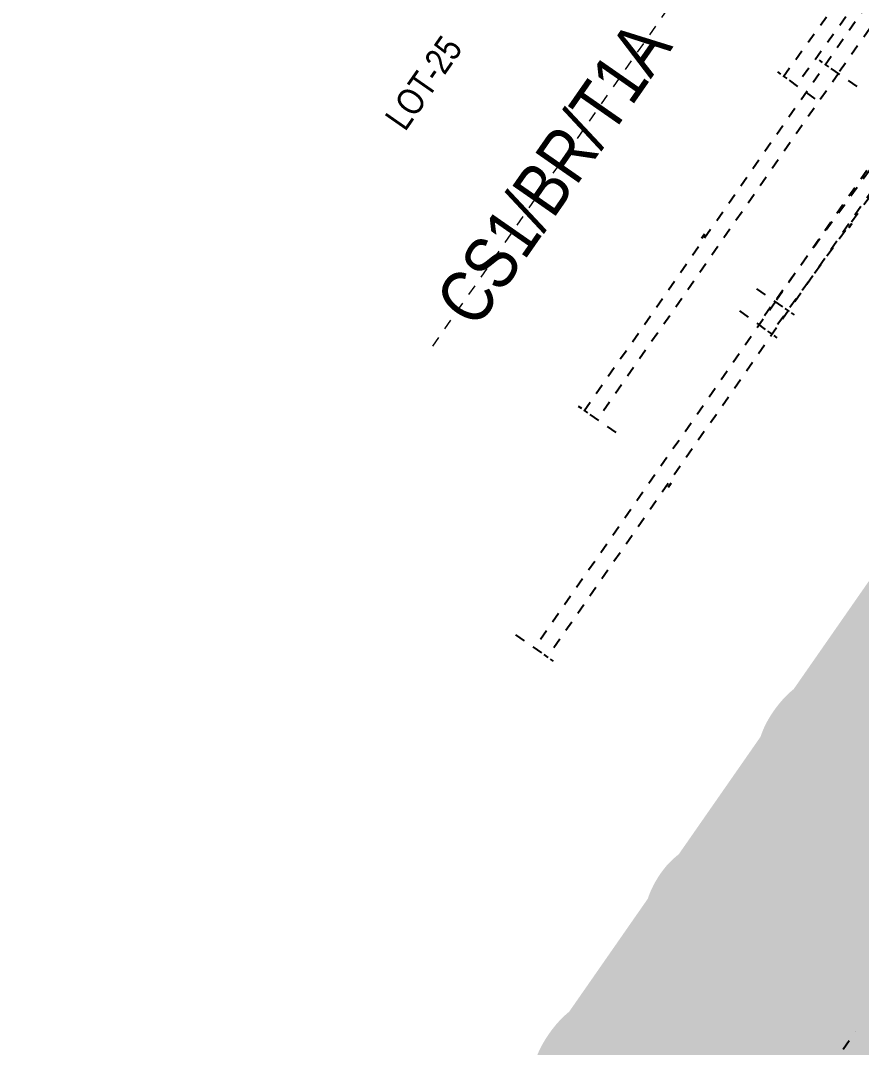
# Model space of a CAD drawing. Extents: x 218857 to 219044, y 632203 to 632441.
# Drawn here: x 218922.94 to 218930.91, y 632353.07 to 632362.81 of the extents above; entities that cross this region are included whole.
import ezdxf
from ezdxf.enums import TextEntityAlignment as Align

# ---------------------------------------------------------------- set-up
doc = ezdxf.new("R2018")
doc.units = 0
doc.header["$MEASUREMENT"] = 0
doc.linetypes.add('TRAZOS', pattern=[19.05, 12.7, -6.35])
doc.layers.get('0').update_dxf_attribs({"color": 4})
doc.layers.get('Defpoints').update_dxf_attribs({"color": 3, "lineweight": 30})
doc.layers.add('PC_T7200_002_SG-GRAL-HIDDEN DATA', color=150, linetype='TRAZOS', true_color=0x007fff, plot=False)
for name, color, linetype, true_color in [('PC_T7200_520_SG-LOT 25-SIGNALS', 1, 'Continuous', 0xff0000), ('PC_T7200_522_SG-LOT 25-AXLE COUNTER', 7, 'Continuous', 0xff0002), ('PC_T7200_537_SG-LOT 25-BEACON CBLTRX-3268 EMISORAS', 6, 'Continuous', 0xff00ff), ('PC_T7200_538_SG-LOT 25-BEACON CBLTRX-3268 RECEPTORAS', 4, 'Continuous', 0x00ffff)]:
    doc.layers.add(name, color=color, linetype=linetype, true_color=true_color)
doc.styles.add('ARIAL NARROW', font='ARIALN.TTF')
doc.styles.get("Standard").update_dxf_attribs({"font": 'arial.ttf'})
doc.dimstyles.new('1-10', dxfattribs={"dimscale": 10, "dimtxt": 0.0018, "dimasz": 0.001, "dimexe": 0.0005, "dimexo": 0.0005, "dimgap": 0.0008, "dimtad": 1, "dimzin": 1, "dimtxsty": 'ARIAL NARROW', "dimblk": 'ARCHTICK', "dimcen": 0.0015, "dimdle": 0.0005, "dimclrd": 256, "dimclre": 256, "dimclrt": 256, "dimazin": 0, "dimtfac": 1, "dimtmove": 0, "dimatfit": 3, "dimfxl": 0.004, "dimfxlon": 1, "dimtfill": 2, "dimtfillclr": 255, "dimlwd": -1, "dimlwe": -1, "dimarcsym": 0})

# ---------------------------------------------------------------- blocks, each defined once
blk = doc.blocks.new('_ArchTick')
at = {"color": 0, "linetype": 'ByBlock', "const_width": 0.15}
blk.add_lwpolyline([(-0.5, -0.5), (0.5, 0.5)], dxfattribs=at)
blk = doc.blocks.new('*D22')
at = {"layer": 'Defpoints', "color": 0, "linetype": 'TRAZOS', "ltscale": 0.005, "transparency": 16777216}
for p in [(-2.27, 0.15), (-6.27, 0), (-2.27, 0)]:
    blk.add_point(p, dxfattribs=at)
at = {"layer": 'PC_T7200_002_SG-GRAL-HIDDEN DATA', "ltscale": 0.005, "transparency": 16777216}
for p, q in [((-6.275, 0.15), (-2.265, 0.15)), ((-6.27, 0.11), (-6.27, 0.155)), ((-2.27, 0.11), (-2.27, 0.155))]:
    blk.add_line(p, q, dxfattribs=at)
at = {"layer": 'PC_T7200_002_SG-GRAL-HIDDEN DATA', "linetype": 'TRAZOS', "ltscale": 0.005, "transparency": 16777216, "xscale": 0.01, "yscale": 0.01, "zscale": 0.01, "rotation": 180}
blk.add_blockref('_ArchTick', (-6.27, 0.15), dxfattribs=at)
at = {"layer": 'PC_T7200_002_SG-GRAL-HIDDEN DATA', "linetype": 'TRAZOS', "ltscale": 0.005, "transparency": 16777216, "xscale": 0.01, "yscale": 0.01, "zscale": 0.01}
blk.add_blockref('_ArchTick', (-2.27, 0.15), dxfattribs=at)
at = {"layer": 'PC_T7200_002_SG-GRAL-HIDDEN DATA', "linetype": 'TRAZOS', "ltscale": 0.005, "transparency": 16777216, "insert": (-4.27, 0.1688), "char_height": 0.018, "attachment_point": 5, "style": 'ARIAL NARROW', "bg_fill": 1, "box_fill_scale": 1.1, "bg_fill_color": 255, "bg_fill_transparency": 0}
blk.add_mtext('4,00', dxfattribs=at)
blk = doc.blocks.new('*D24')
at = {"layer": 'Defpoints', "color": 0, "linetype": 'TRAZOS', "ltscale": 0.005, "transparency": 16777216}
for p in [(-0.27, 0.15), (-2.27, 0), (-0.27, 0)]:
    blk.add_point(p, dxfattribs=at)
at = {"layer": 'PC_T7200_002_SG-GRAL-HIDDEN DATA', "ltscale": 0.005, "transparency": 16777216}
for p, q in [((-2.275, 0.15), (-0.265, 0.15)), ((-2.27, 0.11), (-2.27, 0.155)), ((-0.27, 0.11), (-0.27, 0.155))]:
    blk.add_line(p, q, dxfattribs=at)
at = {"layer": 'PC_T7200_002_SG-GRAL-HIDDEN DATA', "linetype": 'TRAZOS', "ltscale": 0.005, "transparency": 16777216, "xscale": 0.01, "yscale": 0.01, "zscale": 0.01, "rotation": 180}
blk.add_blockref('_ArchTick', (-2.27, 0.15), dxfattribs=at)
at = {"layer": 'PC_T7200_002_SG-GRAL-HIDDEN DATA', "linetype": 'TRAZOS', "ltscale": 0.005, "transparency": 16777216, "xscale": 0.01, "yscale": 0.01, "zscale": 0.01}
blk.add_blockref('_ArchTick', (-0.27, 0.15), dxfattribs=at)
at = {"layer": 'PC_T7200_002_SG-GRAL-HIDDEN DATA', "linetype": 'TRAZOS', "ltscale": 0.005, "transparency": 16777216, "insert": (-1.27, 0.1688), "char_height": 0.018, "attachment_point": 5, "style": 'ARIAL NARROW', "bg_fill": 1, "box_fill_scale": 1.1, "bg_fill_color": 255, "bg_fill_transparency": 0}
blk.add_mtext('2,00', dxfattribs=at)
blk = doc.blocks.new('*D25')
at = {"layer": 'Defpoints', "color": 0, "linetype": 'TRAZOS', "ltscale": 0.005, "transparency": 16777216}
for p in [(2.27, 0.15), (0.27, 0), (2.27, 0)]:
    blk.add_point(p, dxfattribs=at)
at = {"layer": 'PC_T7200_002_SG-GRAL-HIDDEN DATA', "ltscale": 0.005, "transparency": 16777216}
for p, q in [((0.265, 0.15), (2.275, 0.15)), ((0.27, 0.11), (0.27, 0.155)), ((2.27, 0.11), (2.27, 0.155))]:
    blk.add_line(p, q, dxfattribs=at)
at = {"layer": 'PC_T7200_002_SG-GRAL-HIDDEN DATA', "linetype": 'TRAZOS', "ltscale": 0.005, "transparency": 16777216, "xscale": 0.01, "yscale": 0.01, "zscale": 0.01, "rotation": 180}
blk.add_blockref('_ArchTick', (0.27, 0.15), dxfattribs=at)
at = {"layer": 'PC_T7200_002_SG-GRAL-HIDDEN DATA', "linetype": 'TRAZOS', "ltscale": 0.005, "transparency": 16777216, "xscale": 0.01, "yscale": 0.01, "zscale": 0.01}
blk.add_blockref('_ArchTick', (2.27, 0.15), dxfattribs=at)
at = {"layer": 'PC_T7200_002_SG-GRAL-HIDDEN DATA', "linetype": 'TRAZOS', "ltscale": 0.005, "transparency": 16777216, "insert": (1.27, 0.1688), "char_height": 0.018, "attachment_point": 5, "style": 'ARIAL NARROW', "bg_fill": 1, "box_fill_scale": 1.1, "bg_fill_color": 255, "bg_fill_transparency": 0}
blk.add_mtext('2,00', dxfattribs=at)
blk = doc.blocks.new('*D23')
at = {"layer": 'Defpoints', "color": 0, "linetype": 'TRAZOS', "ltscale": 0.005, "transparency": 16777216}
for p in [(6.27, 0.15), (2.27, 0), (6.27, 0)]:
    blk.add_point(p, dxfattribs=at)
at = {"layer": 'PC_T7200_002_SG-GRAL-HIDDEN DATA', "ltscale": 0.005, "transparency": 16777216}
for p, q in [((2.265, 0.15), (6.275, 0.15)), ((2.27, 0.11), (2.27, 0.155)), ((6.27, 0.11), (6.27, 0.155))]:
    blk.add_line(p, q, dxfattribs=at)
at = {"layer": 'PC_T7200_002_SG-GRAL-HIDDEN DATA', "linetype": 'TRAZOS', "ltscale": 0.005, "transparency": 16777216, "xscale": 0.01, "yscale": 0.01, "zscale": 0.01, "rotation": 180}
blk.add_blockref('_ArchTick', (2.27, 0.15), dxfattribs=at)
at = {"layer": 'PC_T7200_002_SG-GRAL-HIDDEN DATA', "linetype": 'TRAZOS', "ltscale": 0.005, "transparency": 16777216, "xscale": 0.01, "yscale": 0.01, "zscale": 0.01}
blk.add_blockref('_ArchTick', (6.27, 0.15), dxfattribs=at)
at = {"layer": 'PC_T7200_002_SG-GRAL-HIDDEN DATA', "linetype": 'TRAZOS', "ltscale": 0.005, "transparency": 16777216, "insert": (4.27, 0.1688), "char_height": 0.018, "attachment_point": 5, "style": 'ARIAL NARROW', "bg_fill": 1, "box_fill_scale": 1.1, "bg_fill_color": 255, "bg_fill_transparency": 0}
blk.add_mtext('4,00', dxfattribs=at)
blk = doc.blocks.new('*U46')
at = {"layer": 'PC_T7200_002_SG-GRAL-HIDDEN DATA', "linetype": 'TRAZOS', "ltscale": 0.005}
blk.add_line((0.531, 4.2582), (0.5318, 8.2582), dxfattribs=at)
at = {"lineweight": 30, "flags": 2}
for tag, p in [('X=INSERTIONPOINT', (-0.5686, 6.2584)), ('Y=INSERTIONPOINT', (-0.1686, 6.2584))]:
    blk.add_attdef(tag, text='', height=0.25, rotation=89.98737, dxfattribs=at).set_placement(p, align=Align.MIDDLE_CENTER)
at = {"style": 'ARIAL NARROW', "flags": 9}
for tag, rotation, p in [('AT007', 44.98737, (2.2389, 14.7973)), ('AT005', 89.98737, (2.2383, 12.0089)), ('AT006', 89.98737, (2.2376, 9.0089))]:
    blk.add_attdef(tag, text='', height=0.25, rotation=rotation, dxfattribs=at).set_placement(p, align=Align.MIDDLE_LEFT)
at = {"style": 'ARIAL NARROW'}
for tag, height, flags, p in [('AT001', 0.5, 8, (0.5314, 6.2582)), ('AT008', 0.25, 9, (-2.1686, 6.2588)), ('AT004', 0.25, 9, (-1.7686, 6.2587)), ('AT000', 0.25, 8, (-1.3686, 6.2586)), ('AT003', 0.25, 8, (-0.9686, 6.2585)), ('GIS01', 0.25, 9, (1.2314, 6.2581)), ('GIS02', 0.25, 9, (1.6314, 6.258)), ('GIS03', 0.25, 9, (2.0314, 6.2579)), ('GIS04', 0.25, 9, (2.4314, 6.2578)), ('GIS05', 0.25, 9, (2.8314, 6.2577)), ('GIS06', 0.25, 9, (3.2314, 6.2576)), ('GIS07', 0.25, 9, (3.6314, 6.2575)), ('GIS08', 0.25, 9, (4.0314, 6.2574)), ('GIS09', 0.25, 9, (4.4314, 6.2573)), ('GIS10', 0.25, 9, (4.8314, 6.2573))]:
    blk.add_attdef(tag, text='', height=height, rotation=89.98737, dxfattribs=dict(at, flags=flags)).set_placement(p, align=Align.MIDDLE_CENTER)
blk.add_attdef('AT009', text='', height=0.5, dxfattribs=at).set_placement((-1.0584, 4.0073), align=Align.MIDDLE_CENTER)
blk = doc.blocks.new('*U53')
at = {"lineweight": 30}
for tag, p in [('X=INSERTIONPOINT', (-1.8065, -2.2429)), ('Y=INSERTIONPOINT', (-1.4065, -2.243))]:
    blk.add_attdef(tag, text='', height=0.25, rotation=89.98737, dxfattribs=at).set_placement(p, align=Align.MIDDLE_CENTER)
at = {"style": 'ARIAL NARROW', "flags": 9}
for tag, rotation, p in [('AT007', 44.98737, (-0.7047, 6.0452)), ('AT005', 89.98737, (-0.7053, 3.2568)), ('AT006', 89.98737, (-0.706, 0.2568))]:
    blk.add_attdef(tag, text='', height=0.25, rotation=rotation, dxfattribs=at).set_placement(p, align=Align.MIDDLE_LEFT)
at = {"style": 'ARIAL NARROW'}
for tag, height, flags, p in [('AT001', 0.5, 8, (-0.7065, -2.2432)), ('AT008', 0.25, 9, (-3.4065, -2.2426)), ('AT004', 0.25, 9, (-3.0065, -2.2427)), ('AT000', 0.25, 8, (-2.6065, -2.2428)), ('AT003', 0.25, 8, (-2.2065, -2.2428)), ('GIS03', 0.25, 9, (0.7935, -2.2435)), ('GIS04', 0.25, 9, (1.1935, -2.2436)), ('GIS05', 0.25, 9, (1.5935, -2.2437)), ('GIS06', 0.25, 9, (1.9935, -2.2438)), ('GIS08', 0.25, 9, (2.7935, -2.2439)), ('GIS10', 0.25, 9, (3.5935, -2.2441)), ('GIS01', 0.25, 9, (-0.0065, -2.2433)), ('GIS02', 0.25, 9, (0.3935, -2.2434)), ('GIS07', 0.25, 9, (2.3935, -2.2439)), ('GIS09', 0.25, 9, (3.1935, -2.244))]:
    blk.add_attdef(tag, text='', height=height, rotation=89.98737, dxfattribs=dict(at, flags=flags)).set_placement(p, align=Align.MIDDLE_CENTER)
blk = doc.blocks.new('*U151')
at = {"style": 'ARIAL NARROW'}
for tag, flags, p in [('AT018', 9, (1.2425, -0.1068)), ('AT008', 9, (1.2425, -0.5068)), ('AT004', 9, (1.2425, -0.9068)), ('AT000', 8, (1.2425, -1.3068)), ('AT003', 8, (1.2425, -1.7068)), ('GIS01', 9, (1.2424, -3.8068)), ('GIS02', 9, (1.2424, -4.2068)), ('GIS03', 9, (1.2424, -4.6068)), ('GIS04', 9, (1.2424, -5.0068)), ('GIS05', 9, (1.2424, -5.4068)), ('GIS06', 9, (1.2424, -5.8068)), ('GIS07', 9, (1.2424, -6.2068)), ('GIS08', 9, (1.2424, -6.6068)), ('GIS09', 9, (1.2424, -7.0068)), ('GIS10', 9, (1.2424, -7.4068))]:
    blk.add_attdef(tag, text='', height=0.25, dxfattribs=dict(at, flags=flags)).set_placement(p, align=Align.MIDDLE_CENTER)
at = {"lineweight": 30, "flags": 104}
for tag, p in [('X=INSERTIONPOINT', (1.2425, -2.1068)), ('Y=INSERTIONPOINT', (1.2424, -2.5068))]:
    blk.add_attdef(tag, text='', height=0.25, dxfattribs=at).set_placement(p, align=Align.MIDDLE_CENTER)
at = {"style": 'ARIAL NARROW', "flags": 8}
blk.add_attdef('AT001', text='', height=0.5, rotation=360, dxfattribs=at).set_placement((1.2424, -3.1068), align=Align.MIDDLE_CENTER)
at = {"style": 'ARIAL NARROW', "flags": 9}
for tag, p in [('AT006', (4.2424, -3.1068)), ('AT005', (7.2424, -3.1068))]:
    blk.add_attdef(tag, text='', height=0.25, dxfattribs=at).set_placement(p, align=Align.MIDDLE_LEFT)
blk.add_attdef('AT007', text='', height=0.25, rotation=315, dxfattribs=at).set_placement((10.0308, -3.1068), align=Align.MIDDLE_LEFT)
blk = doc.blocks.new('PC_T7200_(CAFS)_BP')
at = {"layer": 'PC_T7200_002_SG-GRAL-HIDDEN DATA', "linetype": 'TRAZOS', "ltscale": 0.005}
for points in [[(-6.27, -0.2175), (-6.27, 0.2175)], [(-2.27, -0.2175), (-2.27, 0.2175)], [(2.27, -0.2175), (2.27, 0.2175)], [(6.27, -0.2175), (6.27, 0.2175)], [(-0.35, 0), (-2.27, 0), (-6.27, 0)], [(0.35, 0), (2.27, 0), (6.27, 0)]]:
    blk.add_lwpolyline(points, dxfattribs=at)
for base, p1, p2, picture, middle in [((-2.27, 0.15), (-6.27, 0), (-2.27, 0), '*D22', (-4.27, 0.1688)), ((-0.27, 0.15), (-2.27, 0), (-0.27, 0), '*D24', (-1.27, 0.1688)), ((2.27, 0.15), (0.27, 0), (2.27, 0), '*D25', (1.27, 0.1688)), ((6.27, 0.15), (2.27, 0), (6.27, 0), '*D23', (4.27, 0.1688))]:
    dim = blk.add_linear_dim(base=base, p1=p1, p2=p2, dimstyle='1-10', dxfattribs=at)
    dim.commit()
    dim.dimension.update_dxf_attribs({"geometry": picture, "text_midpoint": middle})
blk = doc.blocks.new('*U97')
at = {"color": 0, "lineweight": 13}
blk.add_blockref('PC_T7200_(CAFS)_BP', (0, 0), dxfattribs=at)
at = {"lineweight": 13, "style": 'ARIAL NARROW'}
for tag, flags, p in [('AT023', 9, (-0.7303, 4.7972)), ('AT008', 9, (-0.7303, 4.3972)), ('AT004', 9, (-0.7303, 3.9972)), ('AT000', 8, (-0.7303, 3.5972)), ('AT003', 8, (-0.7303, 3.1972)), ('GIS01', 9, (-0.7304, 0.9972)), ('GIS02', 9, (-0.7304, 0.5972)), ('GIS03', 9, (-0.7304, 0.1972)), ('GIS04', 9, (-0.7304, -0.2028)), ('GIS05', 9, (-0.7304, -0.6028)), ('GIS06', 9, (-0.7304, -1.0028)), ('GIS07', 9, (-0.7304, -1.4028)), ('GIS08', 9, (-0.7304, -1.8028)), ('GIS09', 9, (-0.7304, -2.2028)), ('GIS10', 9, (-0.7304, -2.6028))]:
    blk.add_attdef(tag, text='', height=0.25, dxfattribs=dict(at, flags=flags)).set_placement(p, align=Align.MIDDLE_CENTER)
at = {"lineweight": 13, "flags": 104}
for tag, p in [('X=INSERTIONPOINT', (-0.7303, 2.7972)), ('Y=INSERTIONPOINT', (-0.7304, 2.3972))]:
    blk.add_attdef(tag, text='', height=0.25, dxfattribs=at).set_placement(p, align=Align.MIDDLE_CENTER)
at = {"lineweight": 13, "style": 'ARIAL NARROW', "flags": 8}
blk.add_attdef('AT001', text='', height=0.5, rotation=360, dxfattribs=at).set_placement((-0.7304, 1.6972), align=Align.MIDDLE_CENTER)
at = {"lineweight": 13, "style": 'ARIAL NARROW', "flags": 9}
for tag, p in [('AT006', (2.2696, 1.6972)), ('AT005', (5.2696, 1.6972))]:
    blk.add_attdef(tag, text='', height=0.25, dxfattribs=at).set_placement(p, align=Align.MIDDLE_LEFT)
blk.add_attdef('AT007', text='', height=0.25, rotation=315, dxfattribs=at).set_placement((8.058, 1.6972), align=Align.MIDDLE_LEFT)
blk = doc.blocks.new('*U98')
at = {"color": 0, "lineweight": 13}
blk.add_blockref('PC_T7200_(CAFS)_BP', (0, 0), dxfattribs=at)
at = {"lineweight": 13, "style": 'ARIAL NARROW'}
for tag, height, flags, p in [('GIS10', 0.25, 9, (-1.6052, 1.9712)), ('GIS09', 0.25, 9, (-1.5981, 1.5713)), ('GIS08', 0.25, 9, (-1.5909, 1.1713)), ('GIS07', 0.25, 9, (-1.5838, 0.7714)), ('GIS06', 0.25, 9, (-1.5767, 0.3714)), ('GIS05', 0.25, 9, (-1.5696, -0.0285)), ('GIS04', 0.25, 9, (-1.5625, -0.4284)), ('GIS03', 0.25, 9, (-1.5554, -0.8284)), ('GIS02', 0.25, 9, (-1.5483, -1.2283)), ('GIS01', 0.25, 9, (-1.5411, -1.6282)), ('AT001', 0.5, 8, (-1.5287, -2.3281)), ('AT003', 0.25, 8, (-1.5021, -3.8279)), ('AT000', 0.25, 8, (-1.495, -4.2278)), ('AT004', 0.25, 9, (-1.4878, -4.6278)), ('AT008', 0.25, 9, (-1.4807, -5.0277)), ('AT023', 0.25, 9, (-1.4736, -5.4276))]:
    blk.add_attdef(tag, text='', height=height, rotation=181.01896, dxfattribs=dict(at, flags=flags)).set_placement(p, align=Align.MIDDLE_CENTER)
at = {"lineweight": 13, "flags": 58}
for tag, p in [('Y=INSERTIONPOINT', (-1.5163, -3.028)), ('X=INSERTIONPOINT', (-1.5092, -3.428))]:
    blk.add_attdef(tag, text='', height=0.25, rotation=181.01896, dxfattribs=at).set_placement(p, align=Align.MIDDLE_CENTER)
at = {"lineweight": 13, "style": 'ARIAL NARROW', "flags": 9}
for tag, rotation, p in [('AT007', 136.01896, (-10.3157, -2.4844)), ('AT005', 181.01896, (-7.5278, -2.4348)), ('AT006', 181.01896, (-4.5282, -2.3815))]:
    blk.add_attdef(tag, text='', height=0.25, rotation=rotation, dxfattribs=at).set_placement(p, align=Align.MIDDLE_LEFT)
blk = doc.blocks.new('*U102')
at = {"color": 0, "lineweight": 13}
blk.add_blockref('PC_T7200_(CAFS)_BP', (0, 0), dxfattribs=at)
at = {"lineweight": 13, "style": 'ARIAL NARROW'}
for tag, height, flags, p in [('AT023', 0.25, 9, (3.7517, 4.9904)), ('AT008', 0.25, 9, (3.7588, 4.5904)), ('AT004', 0.25, 9, (3.7659, 4.1905)), ('AT000', 0.25, 8, (3.773, 3.7906)), ('AT003', 0.25, 8, (3.7801, 3.3906)), ('AT001', 0.5, 8, (3.8067, 1.8909)), ('GIS01', 0.25, 9, (3.8192, 1.191)), ('GIS02', 0.25, 9, (3.8263, 0.791)), ('GIS03', 0.25, 9, (3.8334, 0.3911)), ('GIS04', 0.25, 9, (3.8405, -0.0088)), ('GIS05', 0.25, 9, (3.8476, -0.4088)), ('GIS06', 0.25, 9, (3.8548, -0.8087)), ('GIS07', 0.25, 9, (3.8619, -1.2086)), ('GIS08', 0.25, 9, (3.869, -1.6086)), ('GIS09', 0.25, 9, (3.8761, -2.0085)), ('GIS10', 0.25, 9, (3.8832, -2.4084))]:
    blk.add_attdef(tag, text='', height=height, rotation=1.01896, dxfattribs=dict(at, flags=flags)).set_placement(p, align=Align.MIDDLE_CENTER)
at = {"lineweight": 13, "flags": 46}
for tag, p in [('X=INSERTIONPOINT', (3.7872, 2.9907)), ('Y=INSERTIONPOINT', (3.7943, 2.5908))]:
    blk.add_attdef(tag, text='', height=0.25, rotation=1.01896, dxfattribs=at).set_placement(p, align=Align.MIDDLE_CENTER)
at = {"lineweight": 13, "style": 'ARIAL NARROW', "flags": 9}
for tag, rotation, p in [('AT006', 1.01896, (6.8063, 1.9442)), ('AT005', 1.01896, (9.8058, 1.9976)), ('AT007', 316.01896, (12.5937, 2.0472))]:
    blk.add_attdef(tag, text='', height=0.25, rotation=rotation, dxfattribs=at).set_placement(p, align=Align.MIDDLE_LEFT)
blk = doc.blocks.new('*U99')
at = {"layer": 'PC_T7200_002_SG-GRAL-HIDDEN DATA', "linetype": 'TRAZOS', "lineweight": 13, "ltscale": 0.005}
blk.add_line((4.4722, -2.4262), (0.4722, -2.4262), dxfattribs=at)
at = {"color": 0, "lineweight": 13}
blk.add_blockref('PC_T7200_(CAFS)_BP', (0, 0), dxfattribs=at)
at = {"lineweight": 13, "style": 'ARIAL NARROW'}
for tag, height, flags, p in [('GIS10', 0.25, 9, (2.4722, 1.8738)), ('GIS09', 0.25, 9, (2.4722, 1.4738)), ('GIS08', 0.25, 9, (2.4722, 1.0738)), ('GIS07', 0.25, 9, (2.4722, 0.6738)), ('GIS06', 0.25, 9, (2.4722, 0.2738)), ('GIS05', 0.25, 9, (2.4722, -0.1262)), ('GIS04', 0.25, 9, (2.4722, -0.5262)), ('GIS03', 0.25, 9, (2.4722, -0.9262)), ('GIS02', 0.25, 9, (2.4722, -1.3262)), ('GIS01', 0.25, 9, (2.4722, -1.7262)), ('AT001', 0.5, 8, (2.4722, -2.4262)), ('AT003', 0.25, 8, (2.4722, -3.9262)), ('AT000', 0.25, 8, (2.4722, -4.3262)), ('AT004', 0.25, 9, (2.4722, -4.7262)), ('AT008', 0.25, 9, (2.4722, -5.1262)), ('AT023', 0.25, 9, (2.4722, -5.5262))]:
    blk.add_attdef(tag, text='', height=height, rotation=180, dxfattribs=dict(at, flags=flags)).set_placement(p, align=Align.MIDDLE_CENTER)
at = {"lineweight": 13}
for tag, p in [('Y=INSERTIONPOINT', (2.4722, -3.1262)), ('X=INSERTIONPOINT', (2.4722, -3.5262))]:
    blk.add_attdef(tag, text='', height=0.25, rotation=180, dxfattribs=at).set_placement(p, align=Align.MIDDLE_CENTER)
at = {"lineweight": 13, "style": 'ARIAL NARROW', "flags": 9}
for tag, rotation, p in [('AT007', 135, (-6.3162, -2.4262)), ('AT005', 180, (-3.5278, -2.4262)), ('AT006', 180, (-0.5278, -2.4262))]:
    blk.add_attdef(tag, text='', height=0.25, rotation=rotation, dxfattribs=at).set_placement(p, align=Align.MIDDLE_LEFT)

msp = doc.modelspace()

# ---------------------------------------------------------------- block references
at = {"layer": 'PC_T7200_520_SG-LOT 25-SIGNALS'}
ref = msp.add_blockref('*U46', (218925.7, 632346.74, 791.69), dxfattribs=dict(at, rotation=325.1641560809665))
lines = msp.add_mtext('Y=632346.74', dxfattribs={"layer": '0', "insert": (218929.1366, 632351.9731, 791.69), "char_height": 2.5, "attachment_point": 1, "rotation": 55.15152, "bg_fill": 1, "box_fill_scale": 1, "bg_fill_color": 7, "bg_fill_true_color": 16777215, "bg_fill_transparency": 0})
ref.add_attrib('Y=INSERTIONPOINT', '', (218929.1366, 632351.9731, 791.69), dxfattribs={"flags": 62}).embed_mtext(lines)
lines = msp.add_mtext('X=218925.7', dxfattribs={"layer": '0', "insert": (218928.8083, 632352.2017, 791.69), "char_height": 2.5, "attachment_point": 1, "rotation": 55.15152, "bg_fill": 1, "box_fill_scale": 1, "bg_fill_color": 7, "bg_fill_true_color": 16777215, "bg_fill_transparency": 0})
ref.add_attrib('X=INSERTIONPOINT', '', (218928.8083, 632352.2017, 791.69), dxfattribs={"flags": 62}).embed_mtext(lines)
ref = msp.add_blockref('*U53', (218925.7, 632346.74, 791.69), dxfattribs=dict(at, rotation=325.1641560809665))
lines = msp.add_mtext('Y=632346.74', dxfattribs={"layer": '0', "insert": (218923.2643, 632345.7024, 791.69), "char_height": 2.5, "attachment_point": 1, "rotation": 55.15152, "bg_fill": 1, "box_fill_scale": 1, "bg_fill_color": 7, "bg_fill_true_color": 16777215, "bg_fill_transparency": 0})
ref.add_attrib('Y=INSERTIONPOINT', '', (218923.2643, 632345.7024, 791.69), dxfattribs={"flags": 62}).embed_mtext(lines)
lines = msp.add_mtext('X=218925.7', dxfattribs={"layer": '0', "insert": (218922.936, 632345.9309, 791.69), "char_height": 2.5, "attachment_point": 1, "rotation": 55.15152, "bg_fill": 1, "box_fill_scale": 1, "bg_fill_color": 7, "bg_fill_true_color": 16777215, "bg_fill_transparency": 0})
ref.add_attrib('X=INSERTIONPOINT', '', (218922.936, 632345.9309, 791.69), dxfattribs={"flags": 62}).embed_mtext(lines)
at = {"layer": 'PC_T7200_522_SG-LOT 25-AXLE COUNTER'}
ref = msp.add_blockref('*U151', (218925.343, 632344.8265), dxfattribs=dict(at, rotation=55.15152175685955))
lines = msp.add_mtext('Y=632344.827', dxfattribs={"layer": '0', "insert": (218928.1102, 632344.4138), "char_height": 2.5, "attachment_point": 1, "rotation": 55.15152, "bg_fill": 1, "box_fill_scale": 1, "bg_fill_color": 7, "bg_fill_true_color": 16777215, "bg_fill_transparency": 0})
ref.add_attrib('Y=INSERTIONPOINT', '', (218928.1102, 632344.4138), dxfattribs={"flags": 36}).embed_mtext(lines)
lines = msp.add_mtext('X=218925.343', dxfattribs={"layer": '0', "insert": (218927.782, 632344.6424), "char_height": 2.5, "attachment_point": 1, "rotation": 55.15152, "bg_fill": 1, "box_fill_scale": 1, "bg_fill_color": 7, "bg_fill_true_color": 16777215, "bg_fill_transparency": 0})
ref.add_attrib('X=INSERTIONPOINT', '', (218927.782, 632344.6424), dxfattribs={"flags": 36}).embed_mtext(lines)
at = {"layer": 'PC_T7200_537_SG-LOT 25-BEACON CBLTRX-3268 EMISORAS'}
for name, p, rotation in [('*U102', (218933.971, 632367.2728), 54.13256354150236), ('*U98', (218933.608, 632365.0064), 234.1325635415023)]:
    msp.add_blockref(name, p, dxfattribs=dict(at, rotation=rotation))
at = {"layer": 'PC_T7200_538_SG-LOT 25-BEACON CBLTRX-3268 RECEPTORAS', "rotation": 55.15151967811555}
msp.add_blockref('*U97', (218931.992, 632364.168), dxfattribs=at)
at = {"layer": 'PC_T7200_538_SG-LOT 25-BEACON CBLTRX-3268 RECEPTORAS'}
ref = msp.add_blockref('*U99', (218931.3943, 632362.0009), dxfattribs=dict(at, rotation=235.1515196781155))
ref.add_attrib('AT001', 'CS1/BR/T1A', dxfattribs={"layer": '0', "height": 0.5, "rotation": 55.15152, "style": 'ARIAL NARROW'}).set_placement((218927.9905, 632361.3584), align=Align.MIDDLE_CENTER)
ref.add_attrib('AT003', 'LOT-25', dxfattribs={"layer": '0', "height": 0.25, "rotation": 55.15152, "style": 'ARIAL NARROW'}).set_placement((218926.7595, 632362.2156), align=Align.MIDDLE_CENTER)

doc.saveas('drawing.dxf')
